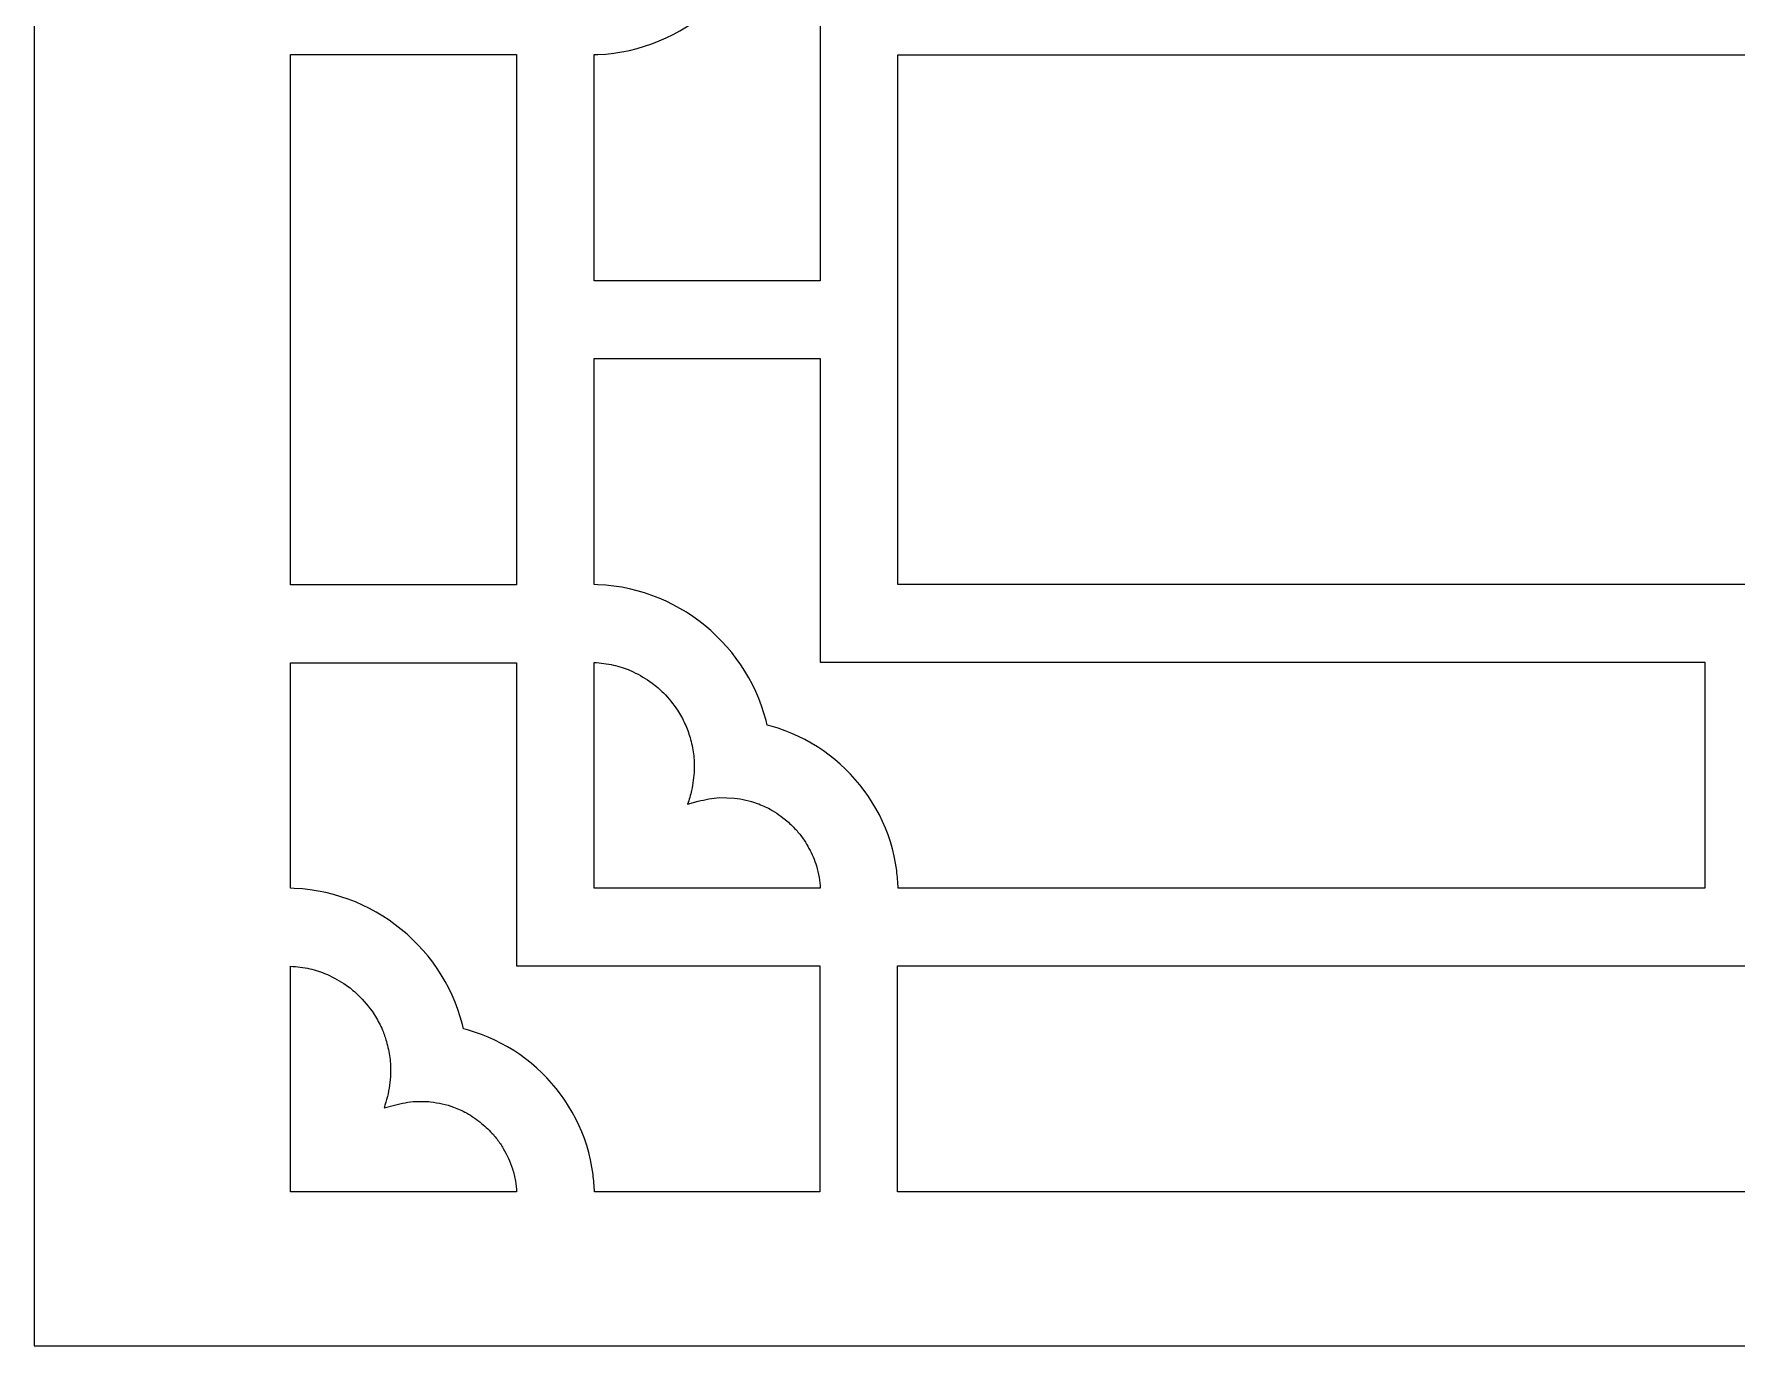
# Model space of a CAD drawing. Header units: centimetres. Extents: x -27 to -1.5, y 3.4 to 9.
# Drawn here: x -26.999 to -22.374, y 3.427 to 6.989 of the extents above; entities that cross this region are included whole.
import ezdxf

# ---------------------------------------------------------------- set-up
doc = ezdxf.new("R2010")
doc.units = ezdxf.units.CM
doc.header["$MEASUREMENT"] = 0
doc.layers.add('layer 1', color=7, linetype='Continuous')

msp = doc.modelspace()

# ---------------------------------------------------------------- linework, layer by layer
at = {"layer": 'layer 1', "color": 250}
for points, knots in [([(-26.99913, 3.42708), (-26.99913, 3.42708), (-26.99913, 9.00076), (-26.99913, 9.00076), (-26.99913, 9.00076), (-26.99913, 9.00076), (-1.49953, 9.00076), (-1.49953, 9.00076), (-1.49953, 9.00076), (-1.49953, 9.00076), (-1.49953, 3.42708), (-1.49953, 3.42708), (-1.49953, 3.42708), (-1.49953, 3.42708), (-26.99913, 3.42708), (-26.99913, 3.42708)], [0, 0, 0, 0, 0.2, 0.2, 0.2, 0.2, 0.4, 0.4, 0.4, 0.4, 0.6, 0.6, 0.6, 0.6, 1, 1, 1, 1]), ([(-24.67958, 7.61307), (-24.67958, 7.61307), (-24.68667, 7.59464), (-24.68667, 7.59464), (-24.68667, 7.59464), (-24.68667, 7.59464), (-24.69451, 7.57658), (-24.69451, 7.57658), (-24.69451, 7.57658), (-24.69451, 7.57658), (-24.70306, 7.55892), (-24.70306, 7.55892), (-24.70306, 7.55892), (-24.70306, 7.55892), (-24.71232, 7.54167), (-24.71232, 7.54167), (-24.71232, 7.54167), (-24.71232, 7.54167), (-24.72227, 7.52487), (-24.72227, 7.52487), (-24.72227, 7.52487), (-24.72227, 7.52487), (-24.73288, 7.50851), (-24.73288, 7.50851), (-24.73288, 7.50851), (-24.73288, 7.50851), (-24.74413, 7.49263), (-24.74413, 7.49263), (-24.74413, 7.49263), (-24.74413, 7.49263), (-24.75601, 7.47724), (-24.75601, 7.47724), (-24.75601, 7.47724), (-24.75601, 7.47724), (-24.7685, 7.46236), (-24.7685, 7.46236), (-24.7685, 7.46236), (-24.7685, 7.46236), (-24.78158, 7.448), (-24.78158, 7.448), (-24.78158, 7.448), (-24.78158, 7.448), (-24.79523, 7.4342), (-24.79523, 7.4342), (-24.79523, 7.4342), (-24.79523, 7.4342), (-24.80943, 7.42095), (-24.80943, 7.42095), (-24.80943, 7.42095), (-24.80943, 7.42095), (-24.82416, 7.40829), (-24.82416, 7.40829), (-24.82416, 7.40829), (-24.82416, 7.40829), (-24.83941, 7.39623), (-24.83941, 7.39623), (-24.83941, 7.39623), (-24.83941, 7.39623), (-24.85516, 7.3848), (-24.85516, 7.3848), (-24.85516, 7.3848), (-24.85516, 7.3848), (-24.87138, 7.37401), (-24.87138, 7.37401), (-24.87138, 7.37401), (-24.87138, 7.37401), (-24.88806, 7.36387), (-24.88806, 7.36387), (-24.88806, 7.36387), (-24.88806, 7.36387), (-24.90518, 7.35441), (-24.90518, 7.35441), (-24.90518, 7.35441), (-24.90518, 7.35441), (-24.92272, 7.34566), (-24.92272, 7.34566), (-24.92272, 7.34566), (-24.92272, 7.34566), (-24.94067, 7.3376), (-24.94067, 7.3376), (-24.94067, 7.3376), (-24.94067, 7.3376), (-24.959, 7.3303), (-24.959, 7.3303), (-24.959, 7.3303), (-24.959, 7.3303), (-24.97769, 7.32374), (-24.97769, 7.32374), (-24.97769, 7.32374), (-24.97769, 7.32374), (-24.99673, 7.31796), (-24.99673, 7.31796), (-24.99673, 7.31796), (-24.99673, 7.31796), (-25.00771, 7.31513), (-25.00771, 7.31513), (-25.00771, 7.31513), (-25.00771, 7.31513), (-25.01065, 7.30284), (-25.01065, 7.30284), (-25.01065, 7.30284), (-25.01065, 7.30284), (-25.01647, 7.28247), (-25.01647, 7.28247), (-25.01647, 7.28247), (-25.01647, 7.28247), (-25.02314, 7.26245), (-25.02314, 7.26245), (-25.02314, 7.26245), (-25.02314, 7.26245), (-25.03062, 7.24283), (-25.03062, 7.24283), (-25.03062, 7.24283), (-25.03062, 7.24283), (-25.03891, 7.22361), (-25.03891, 7.22361), (-25.03891, 7.22361), (-25.03891, 7.22361), (-25.04797, 7.20481), (-25.04797, 7.20481), (-25.04797, 7.20481), (-25.04797, 7.20481), (-25.05779, 7.18647), (-25.05779, 7.18647), (-25.05779, 7.18647), (-25.05779, 7.18647), (-25.06835, 7.16859), (-25.06835, 7.16859), (-25.06835, 7.16859), (-25.06835, 7.16859), (-25.07962, 7.1512), (-25.07962, 7.1512), (-25.07962, 7.1512), (-25.07962, 7.1512), (-25.0916, 7.13432), (-25.0916, 7.13432), (-25.0916, 7.13432), (-25.0916, 7.13432), (-25.10424, 7.11797), (-25.10424, 7.11797), (-25.10424, 7.11797), (-25.10424, 7.11797), (-25.11754, 7.10217), (-25.11754, 7.10217), (-25.11754, 7.10217), (-25.11754, 7.10217), (-25.13148, 7.08693), (-25.13148, 7.08693), (-25.13148, 7.08693), (-25.13148, 7.08693), (-25.14603, 7.07229), (-25.14603, 7.07229), (-25.14603, 7.07229), (-25.14603, 7.07229), (-25.16117, 7.05826), (-25.16117, 7.05826), (-25.16117, 7.05826), (-25.16117, 7.05826), (-25.17689, 7.04486), (-25.17689, 7.04486), (-25.17689, 7.04486), (-25.17689, 7.04486), (-25.19315, 7.03212), (-25.19315, 7.03212), (-25.19315, 7.03212), (-25.19315, 7.03212), (-25.20995, 7.02004), (-25.20995, 7.02004), (-25.20995, 7.02004), (-25.20995, 7.02004), (-25.22726, 7.00866), (-25.22726, 7.00866), (-25.22726, 7.00866), (-25.22726, 7.00866), (-25.24507, 6.99799), (-25.24507, 6.99799), (-25.24507, 6.99799), (-25.24507, 6.99799), (-25.26334, 6.98806), (-25.26334, 6.98806), (-25.26334, 6.98806), (-25.26334, 6.98806), (-25.28207, 6.97887), (-25.28207, 6.97887), (-25.28207, 6.97887), (-25.28207, 6.97887), (-25.30122, 6.97047), (-25.30122, 6.97047), (-25.30122, 6.97047), (-25.30122, 6.97047), (-25.32079, 6.96286), (-25.32079, 6.96286), (-25.32079, 6.96286), (-25.32079, 6.96286), (-25.34074, 6.95607), (-25.34074, 6.95607), (-25.34074, 6.95607), (-25.34074, 6.95607), (-25.36106, 6.95012), (-25.36106, 6.95012), (-25.36106, 6.95012), (-25.36106, 6.95012), (-25.38173, 6.94502), (-25.38173, 6.94502), (-25.38173, 6.94502), (-25.38173, 6.94502), (-25.40272, 6.94081), (-25.40272, 6.94081), (-25.40272, 6.94081), (-25.40272, 6.94081), (-25.42402, 6.9375), (-25.42402, 6.9375), (-25.42402, 6.9375), (-25.42402, 6.9375), (-25.4456, 6.93511), (-25.4456, 6.93511), (-25.4456, 6.93511), (-25.4456, 6.93511), (-25.46744, 6.93366), (-25.46744, 6.93366), (-25.46744, 6.93366), (-25.46744, 6.93366), (-25.47764, 6.93343), (-25.47764, 6.93343), (-25.47764, 6.93343), (-25.47764, 6.93343), (-25.47764, 6.31946), (-25.47764, 6.31946), (-25.47764, 6.31946), (-25.47764, 6.31946), (-24.86393, 6.31946), (-24.86393, 6.31946), (-24.86393, 6.31946), (-24.86393, 6.31946), (-24.86393, 7.14424), (-24.86393, 7.14424), (-24.86393, 7.14424), (-24.86393, 7.14424), (-22.46063, 7.14424), (-22.46063, 7.14424), (-22.46063, 7.14424), (-22.46063, 7.14424), (-22.46063, 7.75796), (-22.46063, 7.75796), (-22.46063, 7.75796), (-22.46063, 7.75796), (-24.65208, 7.75796), (-24.65208, 7.75796), (-24.65208, 7.75796), (-24.65245, 7.74193), (-24.65411, 7.72614), (-24.65588, 7.71023), (-24.65588, 7.71023), (-24.65588, 7.71023), (-24.65898, 7.6902), (-24.65898, 7.6902), (-24.65898, 7.6902), (-24.65898, 7.6902), (-24.66292, 7.67045), (-24.66292, 7.67045), (-24.66292, 7.67045), (-24.66292, 7.67045), (-24.66768, 7.65099), (-24.66768, 7.65099), (-24.66768, 7.65099), (-24.66768, 7.65099), (-24.67323, 7.63186), (-24.67323, 7.63186), (-24.67323, 7.63186), (-24.67323, 7.63186), (-24.67958, 7.61307), (-24.67958, 7.61307)], [0, 0, 0, 0, 0.0144928, 0.0144928, 0.0144928, 0.0144928, 0.0289855, 0.0289855, 0.0289855, 0.0289855, 0.0434783, 0.0434783, 0.0434783, 0.0434783, 0.057971, 0.057971, 0.057971, 0.057971, 0.0724638, 0.0724638, 0.0724638, 0.0724638, 0.0869565, 0.0869565, 0.0869565, 0.0869565, 0.1014493, 0.1014493, 0.1014493, 0.1014493, 0.115942, 0.115942, 0.115942, 0.115942, 0.1304348, 0.1304348, 0.1304348, 0.1304348, 0.1449275, 0.1449275, 0.1449275, 0.1449275, 0.1594203, 0.1594203, 0.1594203, 0.1594203, 0.173913, 0.173913, 0.173913, 0.173913, 0.1884058, 0.1884058, 0.1884058, 0.1884058, 0.2028986, 0.2028986, 0.2028986, 0.2028986, 0.2173913, 0.2173913, 0.2173913, 0.2173913, 0.2318841, 0.2318841, 0.2318841, 0.2318841, 0.2463768, 0.2463768, 0.2463768, 0.2463768, 0.2608696, 0.2608696, 0.2608696, 0.2608696, 0.2753623, 0.2753623, 0.2753623, 0.2753623, 0.2898551, 0.2898551, 0.2898551, 0.2898551, 0.3043478, 0.3043478, 0.3043478, 0.3043478, 0.3188406, 0.3188406, 0.3188406, 0.3188406, 0.3333333, 0.3333333, 0.3333333, 0.3333333, 0.3478261, 0.3478261, 0.3478261, 0.3478261, 0.3623188, 0.3623188, 0.3623188, 0.3623188, 0.3768116, 0.3768116, 0.3768116, 0.3768116, 0.3913043, 0.3913043, 0.3913043, 0.3913043, 0.4057971, 0.4057971, 0.4057971, 0.4057971, 0.4202899, 0.4202899, 0.4202899, 0.4202899, 0.4347826, 0.4347826, 0.4347826, 0.4347826, 0.4492754, 0.4492754, 0.4492754, 0.4492754, 0.4637681, 0.4637681, 0.4637681, 0.4637681, 0.4782609, 0.4782609, 0.4782609, 0.4782609, 0.4927536, 0.4927536, 0.4927536, 0.4927536, 0.5072464, 0.5072464, 0.5072464, 0.5072464, 0.5217391, 0.5217391, 0.5217391, 0.5217391, 0.5362319, 0.5362319, 0.5362319, 0.5362319, 0.5507246, 0.5507246, 0.5507246, 0.5507246, 0.5652174, 0.5652174, 0.5652174, 0.5652174, 0.5797101, 0.5797101, 0.5797101, 0.5797101, 0.5942029, 0.5942029, 0.5942029, 0.5942029, 0.6086957, 0.6086957, 0.6086957, 0.6086957, 0.6231884, 0.6231884, 0.6231884, 0.6231884, 0.6376812, 0.6376812, 0.6376812, 0.6376812, 0.6521739, 0.6521739, 0.6521739, 0.6521739, 0.6666667, 0.6666667, 0.6666667, 0.6666667, 0.6811594, 0.6811594, 0.6811594, 0.6811594, 0.6956522, 0.6956522, 0.6956522, 0.6956522, 0.7101449, 0.7101449, 0.7101449, 0.7101449, 0.7246377, 0.7246377, 0.7246377, 0.7246377, 0.7391304, 0.7391304, 0.7391304, 0.7391304, 0.7536232, 0.7536232, 0.7536232, 0.7536232, 0.7681159, 0.7681159, 0.7681159, 0.7681159, 0.7826087, 0.7826087, 0.7826087, 0.7826087, 0.7971014, 0.7971014, 0.7971014, 0.7971014, 0.8115942, 0.8115942, 0.8115942, 0.8115942, 0.826087, 0.826087, 0.826087, 0.826087, 0.8405797, 0.8405797, 0.8405797, 0.8405797, 0.8550725, 0.8550725, 0.8550725, 0.8550725, 0.8695652, 0.8695652, 0.8695652, 0.8695652, 0.884058, 0.884058, 0.884058, 0.884058, 0.8985507, 0.8985507, 0.8985507, 0.8985507, 0.9130435, 0.9130435, 0.9130435, 0.9130435, 0.9275362, 0.9275362, 0.9275362, 0.9275362, 0.942029, 0.942029, 0.942029, 0.942029, 0.9565217, 0.9565217, 0.9565217, 0.9565217, 0.9710145, 0.9710145, 0.9710145, 0.9710145, 1, 1, 1, 1]), ([(-26.30243, 6.93355), (-26.30243, 6.93355), (-26.30243, 5.49339), (-26.30243, 5.49339), (-26.30243, 5.49339), (-26.30243, 5.49339), (-25.68871, 5.49339), (-25.68871, 5.49339), (-25.68871, 5.49339), (-25.68871, 5.49339), (-25.68871, 6.93355), (-25.68871, 6.93355), (-25.68871, 6.93355), (-25.68871, 6.93355), (-26.30243, 6.93355), (-26.30243, 6.93355)], [0, 0, 0, 0, 0.2, 0.2, 0.2, 0.2, 0.4, 0.4, 0.4, 0.4, 0.6, 0.6, 0.6, 0.6, 1, 1, 1, 1]), ([(-24.65286, 6.93317), (-24.65286, 6.93317), (-24.65286, 5.49468), (-24.65286, 5.49468), (-24.65286, 5.49468), (-24.65286, 5.49468), (-20.05733, 5.49468), (-20.05733, 5.49468), (-20.05733, 5.49468), (-20.05733, 5.49468), (-20.05733, 6.93317), (-20.05733, 6.93317), (-20.05733, 6.93317), (-20.05733, 6.93317), (-24.65286, 6.93317), (-24.65286, 6.93317)], [0, 0, 0, 0, 0.2, 0.2, 0.2, 0.2, 0.4, 0.4, 0.4, 0.4, 0.6, 0.6, 0.6, 0.6, 1, 1, 1, 1]), ([(-25.24507, 5.42986), (-25.24507, 5.42986), (-25.22726, 5.4192), (-25.22726, 5.4192), (-25.22726, 5.4192), (-25.22726, 5.4192), (-25.20995, 5.40781), (-25.20995, 5.40781), (-25.20995, 5.40781), (-25.20995, 5.40781), (-25.19315, 5.39574), (-25.19315, 5.39574), (-25.19315, 5.39574), (-25.19315, 5.39574), (-25.17689, 5.38299), (-25.17689, 5.38299), (-25.17689, 5.38299), (-25.17689, 5.38299), (-25.16117, 5.36959), (-25.16117, 5.36959), (-25.16117, 5.36959), (-25.16117, 5.36959), (-25.14603, 5.35556), (-25.14603, 5.35556), (-25.14603, 5.35556), (-25.14603, 5.35556), (-25.13148, 5.34092), (-25.13148, 5.34092), (-25.13148, 5.34092), (-25.13148, 5.34092), (-25.11754, 5.32569), (-25.11754, 5.32569), (-25.11754, 5.32569), (-25.11754, 5.32569), (-25.10424, 5.30988), (-25.10424, 5.30988), (-25.10424, 5.30988), (-25.10424, 5.30988), (-25.0916, 5.29353), (-25.0916, 5.29353), (-25.0916, 5.29353), (-25.0916, 5.29353), (-25.07962, 5.27665), (-25.07962, 5.27665), (-25.07962, 5.27665), (-25.07962, 5.27665), (-25.06835, 5.25926), (-25.06835, 5.25926), (-25.06835, 5.25926), (-25.06835, 5.25926), (-25.05779, 5.24139), (-25.05779, 5.24139), (-25.05779, 5.24139), (-25.05779, 5.24139), (-25.04797, 5.22304), (-25.04797, 5.22304), (-25.04797, 5.22304), (-25.04797, 5.22304), (-25.03891, 5.20424), (-25.03891, 5.20424), (-25.03891, 5.20424), (-25.03891, 5.20424), (-25.03062, 5.18502), (-25.03062, 5.18502), (-25.03062, 5.18502), (-25.03062, 5.18502), (-25.02314, 5.1654), (-25.02314, 5.1654), (-25.02314, 5.1654), (-25.02314, 5.1654), (-25.01647, 5.14538), (-25.01647, 5.14538), (-25.01647, 5.14538), (-25.01647, 5.14538), (-25.01065, 5.12501), (-25.01065, 5.12501), (-25.01065, 5.12501), (-25.01065, 5.12501), (-25.00771, 5.11271), (-25.00771, 5.11271), (-25.00771, 5.11271), (-25.00771, 5.11271), (-24.99673, 5.10989), (-24.99673, 5.10989), (-24.99673, 5.10989), (-24.99673, 5.10989), (-24.97769, 5.10411), (-24.97769, 5.10411), (-24.97769, 5.10411), (-24.97769, 5.10411), (-24.959, 5.09755), (-24.959, 5.09755), (-24.959, 5.09755), (-24.959, 5.09755), (-24.94067, 5.09024), (-24.94067, 5.09024), (-24.94067, 5.09024), (-24.94067, 5.09024), (-24.92272, 5.0822), (-24.92272, 5.0822), (-24.92272, 5.0822), (-24.92272, 5.0822), (-24.90518, 5.07344), (-24.90518, 5.07344), (-24.90518, 5.07344), (-24.90518, 5.07344), (-24.88806, 5.06398), (-24.88806, 5.06398), (-24.88806, 5.06398), (-24.88806, 5.06398), (-24.87138, 5.05385), (-24.87138, 5.05385), (-24.87138, 5.05385), (-24.87138, 5.05385), (-24.85516, 5.04306), (-24.85516, 5.04306), (-24.85516, 5.04306), (-24.85516, 5.04306), (-24.83941, 5.03162), (-24.83941, 5.03162), (-24.83941, 5.03162), (-24.83941, 5.03162), (-24.82416, 5.01956), (-24.82416, 5.01956), (-24.82416, 5.01956), (-24.82416, 5.01956), (-24.80943, 5.0069), (-24.80943, 5.0069), (-24.80943, 5.0069), (-24.80943, 5.0069), (-24.79523, 4.99366), (-24.79523, 4.99366), (-24.79523, 4.99366), (-24.79523, 4.99366), (-24.78158, 4.97985), (-24.78158, 4.97985), (-24.78158, 4.97985), (-24.78158, 4.97985), (-24.7685, 4.96549), (-24.7685, 4.96549), (-24.7685, 4.96549), (-24.7685, 4.96549), (-24.75601, 4.95061), (-24.75601, 4.95061), (-24.75601, 4.95061), (-24.75601, 4.95061), (-24.74413, 4.93522), (-24.74413, 4.93522), (-24.74413, 4.93522), (-24.74413, 4.93522), (-24.73288, 4.91934), (-24.73288, 4.91934), (-24.73288, 4.91934), (-24.73288, 4.91934), (-24.72227, 4.90299), (-24.72227, 4.90299), (-24.72227, 4.90299), (-24.72227, 4.90299), (-24.71232, 4.88618), (-24.71232, 4.88618), (-24.71232, 4.88618), (-24.71232, 4.88618), (-24.70306, 4.86893), (-24.70306, 4.86893), (-24.70306, 4.86893), (-24.70306, 4.86893), (-24.69451, 4.85127), (-24.69451, 4.85127), (-24.69451, 4.85127), (-24.69451, 4.85127), (-24.68667, 4.83322), (-24.68667, 4.83322), (-24.68667, 4.83322), (-24.68667, 4.83322), (-24.67958, 4.81478), (-24.67958, 4.81478), (-24.67958, 4.81478), (-24.67958, 4.81478), (-24.67323, 4.79599), (-24.67323, 4.79599), (-24.67323, 4.79599), (-24.67323, 4.79599), (-24.66768, 4.77686), (-24.66768, 4.77686), (-24.66768, 4.77686), (-24.66768, 4.77686), (-24.66292, 4.7574), (-24.66292, 4.7574), (-24.66292, 4.7574), (-24.66292, 4.7574), (-24.65898, 4.73765), (-24.65898, 4.73765), (-24.65898, 4.73765), (-24.65898, 4.73765), (-24.65588, 4.71762), (-24.65588, 4.71762), (-24.65588, 4.71762), (-24.65411, 4.70171), (-24.65245, 4.68592), (-24.65208, 4.66989), (-24.65208, 4.66989), (-24.65208, 4.66989), (-22.46063, 4.66989), (-22.46063, 4.66989), (-22.46063, 4.66989), (-22.46063, 4.66989), (-22.46063, 5.2836), (-22.46063, 5.2836), (-22.46063, 5.2836), (-22.46063, 5.2836), (-24.86393, 5.2836), (-24.86393, 5.2836), (-24.86393, 5.2836), (-24.86393, 5.2836), (-24.86393, 6.10839), (-24.86393, 6.10839), (-24.86393, 6.10839), (-24.86393, 6.10839), (-25.47764, 6.10839), (-25.47764, 6.10839), (-25.47764, 6.10839), (-25.47764, 6.10839), (-25.47764, 5.49442), (-25.47764, 5.49442), (-25.47764, 5.49442), (-25.47764, 5.49442), (-25.46744, 5.4942), (-25.46744, 5.4942), (-25.46744, 5.4942), (-25.46744, 5.4942), (-25.4456, 5.49274), (-25.4456, 5.49274), (-25.4456, 5.49274), (-25.4456, 5.49274), (-25.42402, 5.49035), (-25.42402, 5.49035), (-25.42402, 5.49035), (-25.42402, 5.49035), (-25.40272, 5.48704), (-25.40272, 5.48704), (-25.40272, 5.48704), (-25.40272, 5.48704), (-25.38173, 5.48283), (-25.38173, 5.48283), (-25.38173, 5.48283), (-25.38173, 5.48283), (-25.36106, 5.47773), (-25.36106, 5.47773), (-25.36106, 5.47773), (-25.36106, 5.47773), (-25.34074, 5.47178), (-25.34074, 5.47178), (-25.34074, 5.47178), (-25.34074, 5.47178), (-25.32079, 5.46499), (-25.32079, 5.46499), (-25.32079, 5.46499), (-25.32079, 5.46499), (-25.30123, 5.45738), (-25.30123, 5.45738), (-25.30123, 5.45738), (-25.30123, 5.45738), (-25.28207, 5.44898), (-25.28207, 5.44898), (-25.28207, 5.44898), (-25.28207, 5.44898), (-25.26334, 5.4398), (-25.26334, 5.4398), (-25.26334, 5.4398), (-25.26334, 5.4398), (-25.24507, 5.42986), (-25.24507, 5.42986)], [0, 0, 0, 0, 0.0144928, 0.0144928, 0.0144928, 0.0144928, 0.0289855, 0.0289855, 0.0289855, 0.0289855, 0.0434783, 0.0434783, 0.0434783, 0.0434783, 0.057971, 0.057971, 0.057971, 0.057971, 0.0724638, 0.0724638, 0.0724638, 0.0724638, 0.0869565, 0.0869565, 0.0869565, 0.0869565, 0.1014493, 0.1014493, 0.1014493, 0.1014493, 0.115942, 0.115942, 0.115942, 0.115942, 0.1304348, 0.1304348, 0.1304348, 0.1304348, 0.1449275, 0.1449275, 0.1449275, 0.1449275, 0.1594203, 0.1594203, 0.1594203, 0.1594203, 0.173913, 0.173913, 0.173913, 0.173913, 0.1884058, 0.1884058, 0.1884058, 0.1884058, 0.2028986, 0.2028986, 0.2028986, 0.2028986, 0.2173913, 0.2173913, 0.2173913, 0.2173913, 0.2318841, 0.2318841, 0.2318841, 0.2318841, 0.2463768, 0.2463768, 0.2463768, 0.2463768, 0.2608696, 0.2608696, 0.2608696, 0.2608696, 0.2753623, 0.2753623, 0.2753623, 0.2753623, 0.2898551, 0.2898551, 0.2898551, 0.2898551, 0.3043478, 0.3043478, 0.3043478, 0.3043478, 0.3188406, 0.3188406, 0.3188406, 0.3188406, 0.3333333, 0.3333333, 0.3333333, 0.3333333, 0.3478261, 0.3478261, 0.3478261, 0.3478261, 0.3623188, 0.3623188, 0.3623188, 0.3623188, 0.3768116, 0.3768116, 0.3768116, 0.3768116, 0.3913043, 0.3913043, 0.3913043, 0.3913043, 0.4057971, 0.4057971, 0.4057971, 0.4057971, 0.4202899, 0.4202899, 0.4202899, 0.4202899, 0.4347826, 0.4347826, 0.4347826, 0.4347826, 0.4492754, 0.4492754, 0.4492754, 0.4492754, 0.4637681, 0.4637681, 0.4637681, 0.4637681, 0.4782609, 0.4782609, 0.4782609, 0.4782609, 0.4927536, 0.4927536, 0.4927536, 0.4927536, 0.5072464, 0.5072464, 0.5072464, 0.5072464, 0.5217391, 0.5217391, 0.5217391, 0.5217391, 0.5362319, 0.5362319, 0.5362319, 0.5362319, 0.5507246, 0.5507246, 0.5507246, 0.5507246, 0.5652174, 0.5652174, 0.5652174, 0.5652174, 0.5797101, 0.5797101, 0.5797101, 0.5797101, 0.5942029, 0.5942029, 0.5942029, 0.5942029, 0.6086957, 0.6086957, 0.6086957, 0.6086957, 0.6231884, 0.6231884, 0.6231884, 0.6231884, 0.6376812, 0.6376812, 0.6376812, 0.6376812, 0.6521739, 0.6521739, 0.6521739, 0.6521739, 0.6666667, 0.6666667, 0.6666667, 0.6666667, 0.6811594, 0.6811594, 0.6811594, 0.6811594, 0.6956522, 0.6956522, 0.6956522, 0.6956522, 0.7101449, 0.7101449, 0.7101449, 0.7101449, 0.7246377, 0.7246377, 0.7246377, 0.7246377, 0.7391304, 0.7391304, 0.7391304, 0.7391304, 0.7536232, 0.7536232, 0.7536232, 0.7536232, 0.7681159, 0.7681159, 0.7681159, 0.7681159, 0.7826087, 0.7826087, 0.7826087, 0.7826087, 0.7971014, 0.7971014, 0.7971014, 0.7971014, 0.8115942, 0.8115942, 0.8115942, 0.8115942, 0.826087, 0.826087, 0.826087, 0.826087, 0.8405797, 0.8405797, 0.8405797, 0.8405797, 0.8550725, 0.8550725, 0.8550725, 0.8550725, 0.8695652, 0.8695652, 0.8695652, 0.8695652, 0.884058, 0.884058, 0.884058, 0.884058, 0.8985507, 0.8985507, 0.8985507, 0.8985507, 0.9130435, 0.9130435, 0.9130435, 0.9130435, 0.9275362, 0.9275362, 0.9275362, 0.9275362, 0.942029, 0.942029, 0.942029, 0.942029, 0.9565217, 0.9565217, 0.9565217, 0.9565217, 0.9710145, 0.9710145, 0.9710145, 0.9710145, 1, 1, 1, 1]), ([(-26.00167, 4.5582), (-26.00167, 4.5582), (-25.98595, 4.5448), (-25.98595, 4.5448), (-25.98595, 4.5448), (-25.98595, 4.5448), (-25.97081, 4.53078), (-25.97081, 4.53078), (-25.97081, 4.53078), (-25.97081, 4.53078), (-25.95626, 4.51613), (-25.95626, 4.51613), (-25.95626, 4.51613), (-25.95626, 4.51613), (-25.94233, 4.5009), (-25.94233, 4.5009), (-25.94233, 4.5009), (-25.94233, 4.5009), (-25.92902, 4.4851), (-25.92902, 4.4851), (-25.92902, 4.4851), (-25.92902, 4.4851), (-25.91638, 4.46875), (-25.91638, 4.46875), (-25.91638, 4.46875), (-25.91638, 4.46875), (-25.9044, 4.45186), (-25.9044, 4.45186), (-25.9044, 4.45186), (-25.9044, 4.45186), (-25.89313, 4.43448), (-25.89313, 4.43448), (-25.89313, 4.43448), (-25.89313, 4.43448), (-25.88258, 4.4166), (-25.88258, 4.4166), (-25.88258, 4.4166), (-25.88258, 4.4166), (-25.87275, 4.39825), (-25.87275, 4.39825), (-25.87275, 4.39825), (-25.87275, 4.39825), (-25.86369, 4.37946), (-25.86369, 4.37946), (-25.86369, 4.37946), (-25.86369, 4.37946), (-25.85541, 4.36024), (-25.85541, 4.36024), (-25.85541, 4.36024), (-25.85541, 4.36024), (-25.84792, 4.34061), (-25.84792, 4.34061), (-25.84792, 4.34061), (-25.84792, 4.34061), (-25.84126, 4.3206), (-25.84126, 4.3206), (-25.84126, 4.3206), (-25.84126, 4.3206), (-25.83544, 4.30022), (-25.83544, 4.30022), (-25.83544, 4.30022), (-25.83544, 4.30022), (-25.83249, 4.28793), (-25.83249, 4.28793), (-25.83249, 4.28793), (-25.83249, 4.28793), (-25.82151, 4.28511), (-25.82151, 4.28511), (-25.82151, 4.28511), (-25.82151, 4.28511), (-25.80248, 4.27932), (-25.80248, 4.27932), (-25.80248, 4.27932), (-25.80248, 4.27932), (-25.78378, 4.27277), (-25.78378, 4.27277), (-25.78378, 4.27277), (-25.78378, 4.27277), (-25.76546, 4.26546), (-25.76546, 4.26546), (-25.76546, 4.26546), (-25.76546, 4.26546), (-25.7475, 4.25741), (-25.7475, 4.25741), (-25.7475, 4.25741), (-25.7475, 4.25741), (-25.72997, 4.24865), (-25.72997, 4.24865), (-25.72997, 4.24865), (-25.72997, 4.24865), (-25.71284, 4.2392), (-25.71284, 4.2392), (-25.71284, 4.2392), (-25.71284, 4.2392), (-25.69616, 4.22906), (-25.69616, 4.22906), (-25.69616, 4.22906), (-25.69616, 4.22906), (-25.67994, 4.21827), (-25.67994, 4.21827), (-25.67994, 4.21827), (-25.67994, 4.21827), (-25.66419, 4.20684), (-25.66419, 4.20684), (-25.66419, 4.20684), (-25.66419, 4.20684), (-25.64894, 4.19478), (-25.64894, 4.19478), (-25.64894, 4.19478), (-25.64894, 4.19478), (-25.63421, 4.18212), (-25.63421, 4.18212), (-25.63421, 4.18212), (-25.63421, 4.18212), (-25.62001, 4.16888), (-25.62001, 4.16888), (-25.62001, 4.16888), (-25.62001, 4.16888), (-25.60636, 4.15507), (-25.60636, 4.15507), (-25.60636, 4.15507), (-25.60636, 4.15507), (-25.59328, 4.14071), (-25.59328, 4.14071), (-25.59328, 4.14071), (-25.59328, 4.14071), (-25.5808, 4.12583), (-25.5808, 4.12583), (-25.5808, 4.12583), (-25.5808, 4.12583), (-25.56891, 4.11044), (-25.56891, 4.11044), (-25.56891, 4.11044), (-25.56891, 4.11044), (-25.55766, 4.09456), (-25.55766, 4.09456), (-25.55766, 4.09456), (-25.55766, 4.09456), (-25.54705, 4.0782), (-25.54705, 4.0782), (-25.54705, 4.0782), (-25.54705, 4.0782), (-25.53711, 4.06139), (-25.53711, 4.06139), (-25.53711, 4.06139), (-25.53711, 4.06139), (-25.52784, 4.04415), (-25.52784, 4.04415), (-25.52784, 4.04415), (-25.52784, 4.04415), (-25.51929, 4.02649), (-25.51929, 4.02649), (-25.51929, 4.02649), (-25.51929, 4.02649), (-25.51145, 4.00843), (-25.51145, 4.00843), (-25.51145, 4.00843), (-25.51145, 4.00843), (-25.50436, 3.99), (-25.50436, 3.99), (-25.50436, 3.99), (-25.50436, 3.99), (-25.49802, 3.97121), (-25.49802, 3.97121), (-25.49802, 3.97121), (-25.49802, 3.97121), (-25.49246, 3.95207), (-25.49246, 3.95207), (-25.49246, 3.95207), (-25.49246, 3.95207), (-25.4877, 3.93262), (-25.4877, 3.93262), (-25.4877, 3.93262), (-25.4877, 3.93262), (-25.48377, 3.91287), (-25.48377, 3.91287), (-25.48377, 3.91287), (-25.48377, 3.91287), (-25.48066, 3.89283), (-25.48066, 3.89283), (-25.48066, 3.89283), (-25.47889, 3.87693), (-25.47724, 3.86113), (-25.47686, 3.84511), (-25.47686, 3.84511), (-25.47686, 3.84511), (-24.86463, 3.84511), (-24.86463, 3.84511), (-24.86463, 3.84511), (-24.86463, 3.84511), (-24.86463, 4.45882), (-24.86463, 4.45882), (-24.86463, 4.45882), (-24.86463, 4.45882), (-25.68871, 4.45882), (-25.68871, 4.45882), (-25.68871, 4.45882), (-25.68871, 4.45882), (-25.68871, 5.28232), (-25.68871, 5.28232), (-25.68871, 5.28232), (-25.68871, 5.28232), (-26.30243, 5.28232), (-26.30243, 5.28232), (-26.30243, 5.28232), (-26.30243, 5.28232), (-26.30243, 4.66964), (-26.30243, 4.66964), (-26.30243, 4.66964), (-26.30243, 4.66964), (-26.29222, 4.66941), (-26.29222, 4.66941), (-26.29222, 4.66941), (-26.29222, 4.66941), (-26.27038, 4.66796), (-26.27038, 4.66796), (-26.27038, 4.66796), (-26.27038, 4.66796), (-26.2488, 4.66557), (-26.2488, 4.66557), (-26.2488, 4.66557), (-26.2488, 4.66557), (-26.22751, 4.66226), (-26.22751, 4.66226), (-26.22751, 4.66226), (-26.22751, 4.66226), (-26.20652, 4.65804), (-26.20652, 4.65804), (-26.20652, 4.65804), (-26.20652, 4.65804), (-26.18584, 4.65295), (-26.18584, 4.65295), (-26.18584, 4.65295), (-26.18584, 4.65295), (-26.16553, 4.647), (-26.16553, 4.647), (-26.16553, 4.647), (-26.16553, 4.647), (-26.14557, 4.6402), (-26.14557, 4.6402), (-26.14557, 4.6402), (-26.14557, 4.6402), (-26.12601, 4.6326), (-26.12601, 4.6326), (-26.12601, 4.6326), (-26.12601, 4.6326), (-26.10685, 4.6242), (-26.10685, 4.6242), (-26.10685, 4.6242), (-26.10685, 4.6242), (-26.08813, 4.61502), (-26.08813, 4.61502), (-26.08813, 4.61502), (-26.08813, 4.61502), (-26.06985, 4.60508), (-26.06985, 4.60508), (-26.06985, 4.60508), (-26.06985, 4.60508), (-26.05205, 4.59441), (-26.05205, 4.59441), (-26.05205, 4.59441), (-26.05205, 4.59441), (-26.03473, 4.58302), (-26.03473, 4.58302), (-26.03473, 4.58302), (-26.03473, 4.58302), (-26.01794, 4.57095), (-26.01794, 4.57095), (-26.01794, 4.57095), (-26.01794, 4.57095), (-26.00167, 4.5582), (-26.00167, 4.5582)], [0, 0, 0, 0, 0.0144928, 0.0144928, 0.0144928, 0.0144928, 0.0289855, 0.0289855, 0.0289855, 0.0289855, 0.0434783, 0.0434783, 0.0434783, 0.0434783, 0.057971, 0.057971, 0.057971, 0.057971, 0.0724638, 0.0724638, 0.0724638, 0.0724638, 0.0869565, 0.0869565, 0.0869565, 0.0869565, 0.1014493, 0.1014493, 0.1014493, 0.1014493, 0.115942, 0.115942, 0.115942, 0.115942, 0.1304348, 0.1304348, 0.1304348, 0.1304348, 0.1449275, 0.1449275, 0.1449275, 0.1449275, 0.1594203, 0.1594203, 0.1594203, 0.1594203, 0.173913, 0.173913, 0.173913, 0.173913, 0.1884058, 0.1884058, 0.1884058, 0.1884058, 0.2028986, 0.2028986, 0.2028986, 0.2028986, 0.2173913, 0.2173913, 0.2173913, 0.2173913, 0.2318841, 0.2318841, 0.2318841, 0.2318841, 0.2463768, 0.2463768, 0.2463768, 0.2463768, 0.2608696, 0.2608696, 0.2608696, 0.2608696, 0.2753623, 0.2753623, 0.2753623, 0.2753623, 0.2898551, 0.2898551, 0.2898551, 0.2898551, 0.3043478, 0.3043478, 0.3043478, 0.3043478, 0.3188406, 0.3188406, 0.3188406, 0.3188406, 0.3333333, 0.3333333, 0.3333333, 0.3333333, 0.3478261, 0.3478261, 0.3478261, 0.3478261, 0.3623188, 0.3623188, 0.3623188, 0.3623188, 0.3768116, 0.3768116, 0.3768116, 0.3768116, 0.3913043, 0.3913043, 0.3913043, 0.3913043, 0.4057971, 0.4057971, 0.4057971, 0.4057971, 0.4202899, 0.4202899, 0.4202899, 0.4202899, 0.4347826, 0.4347826, 0.4347826, 0.4347826, 0.4492754, 0.4492754, 0.4492754, 0.4492754, 0.4637681, 0.4637681, 0.4637681, 0.4637681, 0.4782609, 0.4782609, 0.4782609, 0.4782609, 0.4927536, 0.4927536, 0.4927536, 0.4927536, 0.5072464, 0.5072464, 0.5072464, 0.5072464, 0.5217391, 0.5217391, 0.5217391, 0.5217391, 0.5362319, 0.5362319, 0.5362319, 0.5362319, 0.5507246, 0.5507246, 0.5507246, 0.5507246, 0.5652174, 0.5652174, 0.5652174, 0.5652174, 0.5797101, 0.5797101, 0.5797101, 0.5797101, 0.5942029, 0.5942029, 0.5942029, 0.5942029, 0.6086957, 0.6086957, 0.6086957, 0.6086957, 0.6231884, 0.6231884, 0.6231884, 0.6231884, 0.6376812, 0.6376812, 0.6376812, 0.6376812, 0.6521739, 0.6521739, 0.6521739, 0.6521739, 0.6666667, 0.6666667, 0.6666667, 0.6666667, 0.6811594, 0.6811594, 0.6811594, 0.6811594, 0.6956522, 0.6956522, 0.6956522, 0.6956522, 0.7101449, 0.7101449, 0.7101449, 0.7101449, 0.7246377, 0.7246377, 0.7246377, 0.7246377, 0.7391304, 0.7391304, 0.7391304, 0.7391304, 0.7536232, 0.7536232, 0.7536232, 0.7536232, 0.7681159, 0.7681159, 0.7681159, 0.7681159, 0.7826087, 0.7826087, 0.7826087, 0.7826087, 0.7971014, 0.7971014, 0.7971014, 0.7971014, 0.8115942, 0.8115942, 0.8115942, 0.8115942, 0.826087, 0.826087, 0.826087, 0.826087, 0.8405797, 0.8405797, 0.8405797, 0.8405797, 0.8550725, 0.8550725, 0.8550725, 0.8550725, 0.8695652, 0.8695652, 0.8695652, 0.8695652, 0.884058, 0.884058, 0.884058, 0.884058, 0.8985507, 0.8985507, 0.8985507, 0.8985507, 0.9130435, 0.9130435, 0.9130435, 0.9130435, 0.9275362, 0.9275362, 0.9275362, 0.9275362, 0.942029, 0.942029, 0.942029, 0.942029, 0.9565217, 0.9565217, 0.9565217, 0.9565217, 0.9710145, 0.9710145, 0.9710145, 0.9710145, 1, 1, 1, 1]), ([(-24.874, 4.7304), (-24.87633, 4.73863), (-24.87975, 4.74687), (-24.88307, 4.75475), (-24.88307, 4.75475), (-24.8899, 4.77071), (-24.89803, 4.78585), (-24.90736, 4.80048), (-24.90736, 4.80048), (-24.9137, 4.80894), (-24.91972, 4.81765), (-24.92676, 4.82555), (-24.92676, 4.82555), (-24.93531, 4.83497), (-24.94423, 4.84382), (-24.95382, 4.85219), (-24.95382, 4.85219), (-24.96828, 4.86455), (-24.98361, 4.87521), (-25.00006, 4.88477), (-25.00006, 4.88477), (-25.01134, 4.89053), (-25.02282, 4.89574), (-25.03459, 4.90041), (-25.03459, 4.90041), (-25.05502, 4.90732), (-25.07575, 4.91207), (-25.09714, 4.91484), (-25.09714, 4.91484), (-25.09714, 4.91484), (-25.13735, 4.91586), (-25.13735, 4.91586), (-25.13735, 4.91586), (-25.15708, 4.91431), (-25.17637, 4.91109), (-25.19553, 4.90603), (-25.19553, 4.90603), (-25.19553, 4.90603), (-25.22385, 4.89822), (-25.22385, 4.89822), (-25.22385, 4.89822), (-25.22008, 4.9106), (-25.21585, 4.9228), (-25.21312, 4.93542), (-25.21312, 4.93542), (-25.20929, 4.95375), (-25.20691, 4.97207), (-25.20596, 4.99077), (-25.20596, 4.99077), (-25.20528, 5.00549), (-25.20641, 5.02028), (-25.20797, 5.03492), (-25.20797, 5.03492), (-25.2096, 5.04979), (-25.21318, 5.06443), (-25.21729, 5.07879), (-25.21729, 5.07879), (-25.22107, 5.09165), (-25.22537, 5.10437), (-25.23107, 5.1165), (-25.23107, 5.1165), (-25.23714, 5.12916), (-25.24353, 5.14173), (-25.25138, 5.15339), (-25.25138, 5.15339), (-25.26266, 5.17005), (-25.27518, 5.18555), (-25.28904, 5.20012), (-25.28904, 5.20012), (-25.29901, 5.20959), (-25.30937, 5.21857), (-25.32016, 5.22709), (-25.32016, 5.22709), (-25.33656, 5.23874), (-25.35371, 5.24893), (-25.37182, 5.25767), (-25.37182, 5.25767), (-25.37438, 5.2589), (-25.37696, 5.26011), (-25.37955, 5.26128), (-25.37955, 5.26128), (-25.39432, 5.2671), (-25.40974, 5.27269), (-25.42528, 5.27605), (-25.42528, 5.27605), (-25.4426, 5.27969), (-25.45996, 5.28202), (-25.47764, 5.28306), (-25.47764, 5.28306), (-25.47764, 5.28306), (-25.47764, 4.66989), (-25.47764, 4.66989), (-25.47764, 4.66989), (-25.47764, 4.66989), (-24.86365, 4.66989), (-24.86365, 4.66989), (-24.86365, 4.66989), (-24.86413, 4.67973), (-24.86492, 4.6898), (-24.86674, 4.69947), (-24.86674, 4.69947), (-24.86877, 4.70989), (-24.87119, 4.72017), (-24.874, 4.7304)], [0, 0, 0, 0, 0.037037, 0.037037, 0.037037, 0.037037, 0.0740741, 0.0740741, 0.0740741, 0.0740741, 0.1111111, 0.1111111, 0.1111111, 0.1111111, 0.1481481, 0.1481481, 0.1481481, 0.1481481, 0.1851852, 0.1851852, 0.1851852, 0.1851852, 0.2222222, 0.2222222, 0.2222222, 0.2222222, 0.2592593, 0.2592593, 0.2592593, 0.2592593, 0.2962963, 0.2962963, 0.2962963, 0.2962963, 0.3333333, 0.3333333, 0.3333333, 0.3333333, 0.3703704, 0.3703704, 0.3703704, 0.3703704, 0.4074074, 0.4074074, 0.4074074, 0.4074074, 0.4444444, 0.4444444, 0.4444444, 0.4444444, 0.4814815, 0.4814815, 0.4814815, 0.4814815, 0.5185185, 0.5185185, 0.5185185, 0.5185185, 0.5555556, 0.5555556, 0.5555556, 0.5555556, 0.5925926, 0.5925926, 0.5925926, 0.5925926, 0.6296296, 0.6296296, 0.6296296, 0.6296296, 0.6666667, 0.6666667, 0.6666667, 0.6666667, 0.7037037, 0.7037037, 0.7037037, 0.7037037, 0.7407407, 0.7407407, 0.7407407, 0.7407407, 0.7777778, 0.7777778, 0.7777778, 0.7777778, 0.8148148, 0.8148148, 0.8148148, 0.8148148, 0.8518519, 0.8518519, 0.8518519, 0.8518519, 0.8888889, 0.8888889, 0.8888889, 0.8888889, 0.9259259, 0.9259259, 0.9259259, 0.9259259, 1, 1, 1, 1]), ([(-25.69937, 3.90768), (-25.70605, 3.92721), (-25.7144, 3.94572), (-25.72474, 3.96359), (-25.72474, 3.96359), (-25.72713, 3.96767), (-25.72961, 3.9717), (-25.73215, 3.97569), (-25.73215, 3.97569), (-25.73849, 3.98416), (-25.7445, 3.99287), (-25.75154, 4.00076), (-25.75154, 4.00076), (-25.76149, 4.01173), (-25.77195, 4.02191), (-25.78332, 4.03139), (-25.78332, 4.03139), (-25.79642, 4.0421), (-25.81022, 4.05149), (-25.82485, 4.05999), (-25.82485, 4.05999), (-25.83611, 4.06574), (-25.84761, 4.07096), (-25.85937, 4.07563), (-25.85937, 4.07563), (-25.8798, 4.08254), (-25.90053, 4.08728), (-25.92192, 4.09006), (-25.92192, 4.09006), (-25.93532, 4.09104), (-25.9487, 4.09139), (-25.96213, 4.09107), (-25.96213, 4.09107), (-25.98187, 4.08953), (-26.00115, 4.08631), (-26.02032, 4.08125), (-26.02032, 4.08125), (-26.02032, 4.08125), (-26.04859, 4.07344), (-26.04859, 4.07344), (-26.04859, 4.07344), (-26.04549, 4.08368), (-26.04227, 4.0939), (-26.03934, 4.10418), (-26.03934, 4.10418), (-26.03467, 4.1246), (-26.0318, 4.14507), (-26.03075, 4.16598), (-26.03075, 4.16598), (-26.03007, 4.18071), (-26.03119, 4.1955), (-26.03275, 4.21014), (-26.03275, 4.21014), (-26.03438, 4.22501), (-26.03796, 4.23965), (-26.04207, 4.25401), (-26.04207, 4.25401), (-26.04514, 4.26445), (-26.04868, 4.27471), (-26.05266, 4.28483), (-26.05266, 4.28483), (-26.05837, 4.29736), (-26.06463, 4.30955), (-26.07148, 4.32149), (-26.07148, 4.32149), (-26.08393, 4.34082), (-26.09798, 4.35868), (-26.11382, 4.37534), (-26.11382, 4.37534), (-26.12379, 4.38481), (-26.13415, 4.39379), (-26.14494, 4.40231), (-26.14494, 4.40231), (-26.16133, 4.41395), (-26.17849, 4.42415), (-26.1966, 4.43289), (-26.1966, 4.43289), (-26.19916, 4.43412), (-26.20174, 4.43532), (-26.20433, 4.4365), (-26.20433, 4.4365), (-26.21911, 4.44232), (-26.23452, 4.44791), (-26.25006, 4.45126), (-26.25006, 4.45126), (-26.26739, 4.4549), (-26.28474, 4.45724), (-26.30243, 4.45827), (-26.30243, 4.45827), (-26.30243, 4.45827), (-26.30243, 3.84511), (-26.30243, 3.84511), (-26.30243, 3.84511), (-26.30243, 3.84511), (-25.68843, 3.84511), (-25.68843, 3.84511), (-25.68843, 3.84511), (-25.68892, 3.85495), (-25.6897, 3.86502), (-25.69152, 3.87469), (-25.69152, 3.87469), (-25.69369, 3.88581), (-25.69629, 3.8968), (-25.69937, 3.90768)], [0, 0, 0, 0, 0.037037, 0.037037, 0.037037, 0.037037, 0.0740741, 0.0740741, 0.0740741, 0.0740741, 0.1111111, 0.1111111, 0.1111111, 0.1111111, 0.1481481, 0.1481481, 0.1481481, 0.1481481, 0.1851852, 0.1851852, 0.1851852, 0.1851852, 0.2222222, 0.2222222, 0.2222222, 0.2222222, 0.2592593, 0.2592593, 0.2592593, 0.2592593, 0.2962963, 0.2962963, 0.2962963, 0.2962963, 0.3333333, 0.3333333, 0.3333333, 0.3333333, 0.3703704, 0.3703704, 0.3703704, 0.3703704, 0.4074074, 0.4074074, 0.4074074, 0.4074074, 0.4444444, 0.4444444, 0.4444444, 0.4444444, 0.4814815, 0.4814815, 0.4814815, 0.4814815, 0.5185185, 0.5185185, 0.5185185, 0.5185185, 0.5555556, 0.5555556, 0.5555556, 0.5555556, 0.5925926, 0.5925926, 0.5925926, 0.5925926, 0.6296296, 0.6296296, 0.6296296, 0.6296296, 0.6666667, 0.6666667, 0.6666667, 0.6666667, 0.7037037, 0.7037037, 0.7037037, 0.7037037, 0.7407407, 0.7407407, 0.7407407, 0.7407407, 0.7777778, 0.7777778, 0.7777778, 0.7777778, 0.8148148, 0.8148148, 0.8148148, 0.8148148, 0.8518519, 0.8518519, 0.8518519, 0.8518519, 0.8888889, 0.8888889, 0.8888889, 0.8888889, 0.9259259, 0.9259259, 0.9259259, 0.9259259, 1, 1, 1, 1]), ([(-24.65356, 3.84511), (-24.65356, 3.84511), (-20.05759, 3.84511), (-20.05759, 3.84511), (-20.05759, 3.84511), (-20.05759, 3.84511), (-20.05759, 4.45882), (-20.05759, 4.45882), (-20.05759, 4.45882), (-20.05759, 4.45882), (-24.65356, 4.45882), (-24.65356, 4.45882), (-24.65356, 4.45882), (-24.65356, 4.45882), (-24.65356, 3.84511), (-24.65356, 3.84511)], [0, 0, 0, 0, 0.2, 0.2, 0.2, 0.2, 0.4, 0.4, 0.4, 0.4, 0.6, 0.6, 0.6, 0.6, 1, 1, 1, 1])]:
    msp.add_open_spline(points, degree=3, knots=knots, dxfattribs=at)

doc.saveas('drawing.dxf')
